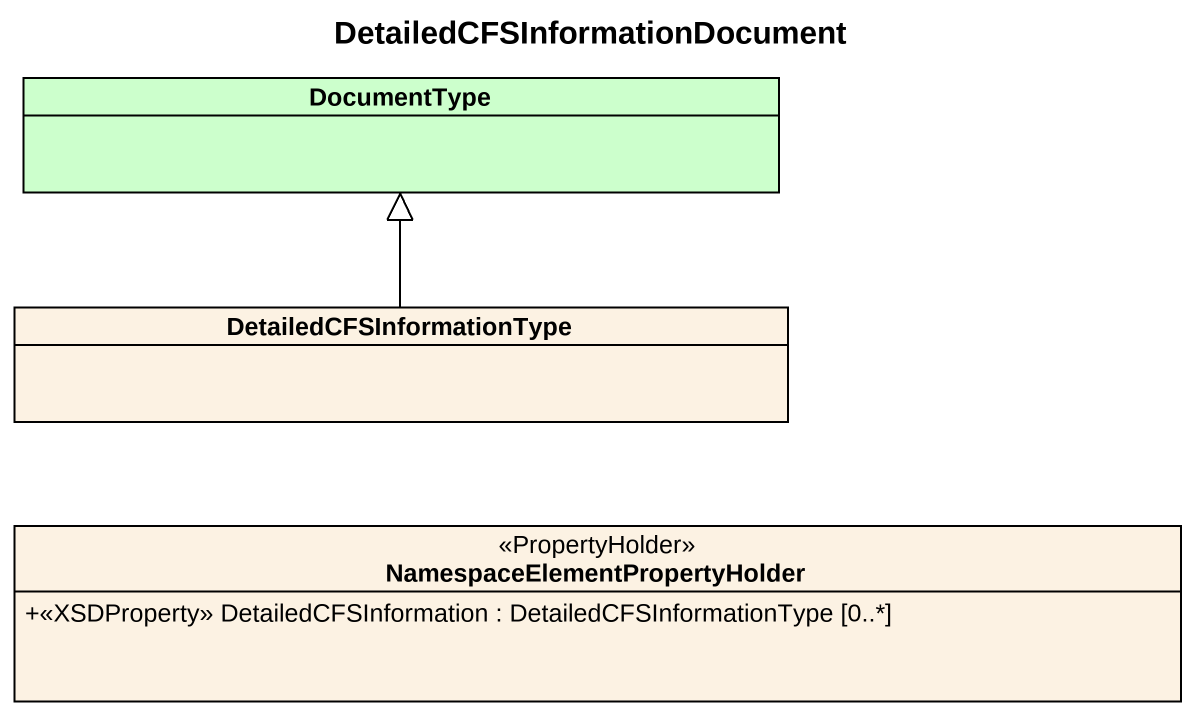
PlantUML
@startuml
title DetailedCFSInformationDocument
hide circle
hide empty members
skinparam classAttributeIconSize 0
class DocumentType #CCFFCC
class DetailedCFSInformationType
class "NamespaceElementPropertyHolder" as NamespaceElementPropertyHold <<PropertyHolder>> {
  +<<XSDProperty>> DetailedCFSInformation : DetailedCFSInformationType [0..*]
}
DetailedCFSInformationType -up-|> DocumentType
@enduml
